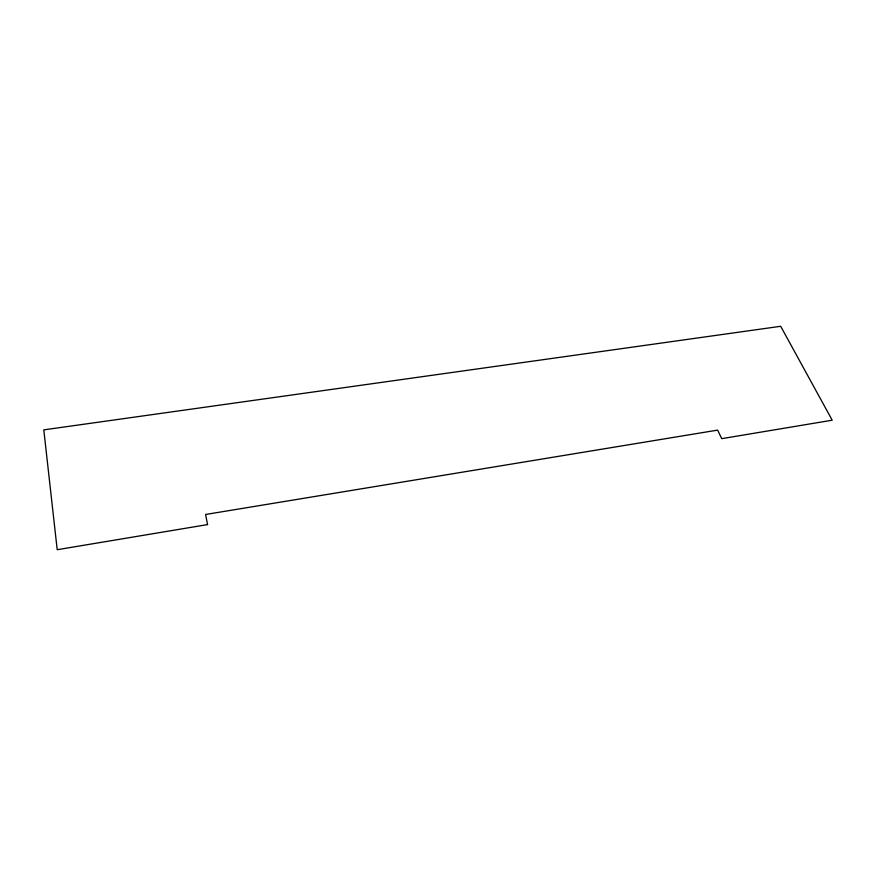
<?xml version="1.0" encoding="UTF-8"?>
<svg xmlns="http://www.w3.org/2000/svg" width="876" height="876" viewBox="0 0 876 876"><rect width="100%" height="100%" fill="white"/><g stroke="black" fill="none" stroke-linecap="round" stroke-linejoin="round"><path stroke-width="1.31" d="M207.546 524.593L57.203 549.712L43.8 429.864L780.68 326.288L832.2 420.206L721.747 438.657L717.63 430.116L205.597 514.475L207.546 524.593"/></g></svg>
